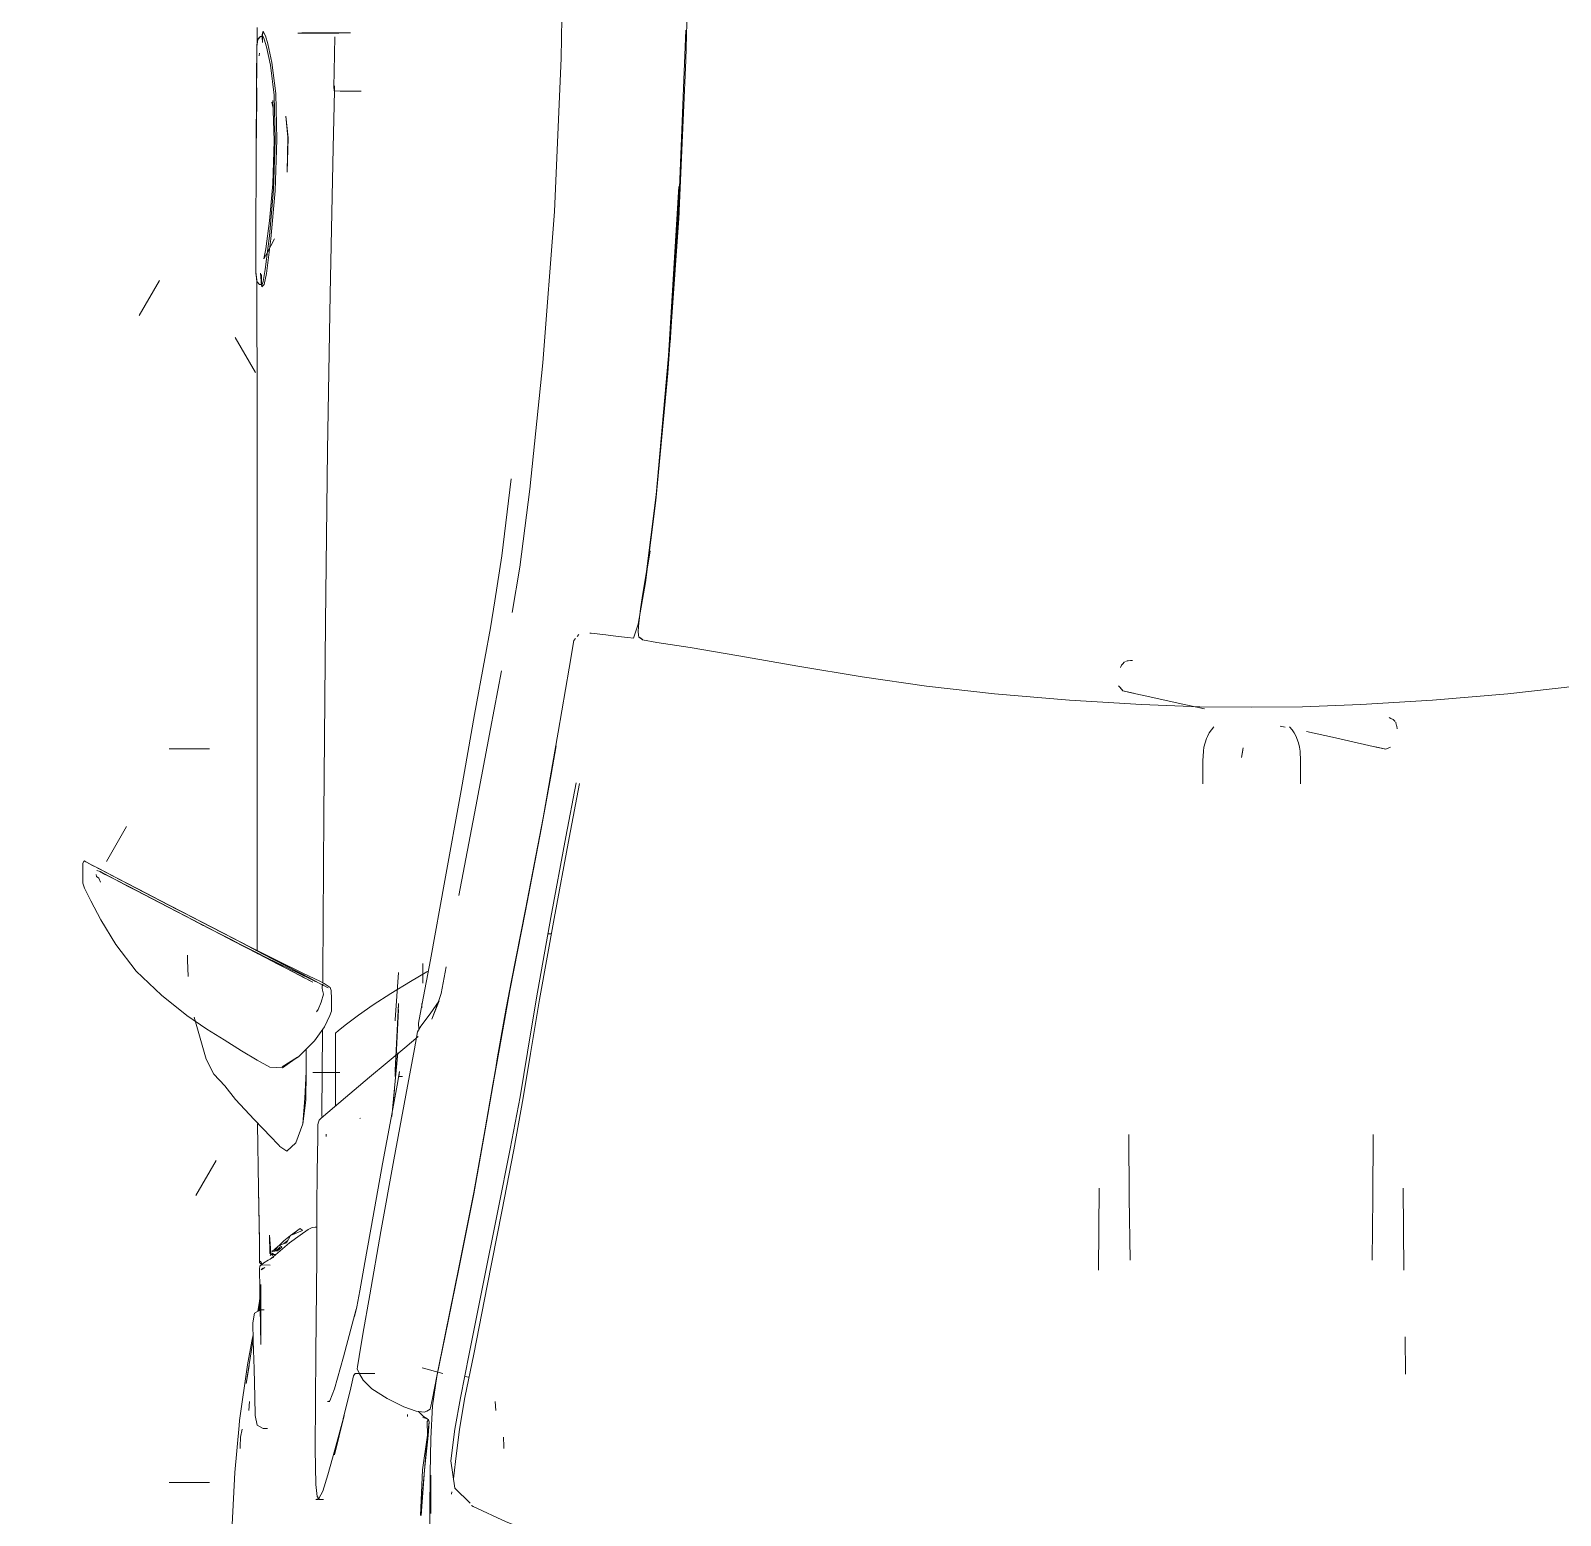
# Model space of a CAD drawing. Header units: millimetres. Extents: x -11245 to 24889, y -43080 to -3800.
# Drawn here: x 16050 to 17321, y -40870 to -39636 of the extents above; entities that cross this region are included whole.
import ezdxf

# ---------------------------------------------------------------- set-up
doc = ezdxf.new("R2010")
doc.units = ezdxf.units.MM
doc.layers.add('A-FLOR-PATT', color=8, linetype='Continuous', lineweight=18)
doc.layers.add('G-IMPT', color=8, linetype='Continuous', lineweight=9)

# ---------------------------------------------------------------- blocks, each defined once
blk = doc.blocks.new('CRT_Fiat Punto - Punto_dwg-985961-PONTOS HIDRÁULICOS GARAGEM')
at = {"layer": 'G-IMPT'}
for p, q in [((821.58, 18.53), (821.88, 31.67)), ((811.51, 31.35), (811.26, 18.71)), ((786.12, 19.66), (786.2, 20.28)), ((786.2, 20.24), (786.12, 19.82)), ((786.2, 20.24), (786.12, 19.66)), ((786.15, 21.25), (786.15, 19.96)), ((786.2, 20.24), (786.42, 20.49)), ((786.2, 20.28), (786.42, 20.49)), ((786.2, 20.24), (786.34, 20.45)), ((786.42, 20.49), (786.34, 20.45)), ((786.64, 20.49), (786.42, 20.49)), ((786.53, 20.59), (786.64, 20.94)), ((786.55, 20.45), (786.64, 20.94)), ((786.55, 20.45), (786.59, 19.99)), ((786.6, 20.64), (786.59, 19.99)), ((786.64, 20.94), (786.6, 20.64)), ((786.72, 20.74), (786.64, 20.94)), ((786.73, 20.28), (786.64, 20.49)), ((786.72, 20.74), (786.83, 20.54)), ((786.91, 19.63), (786.73, 20.28)), ((787.02, 19.9), (786.83, 20.54)), ((789.51, 20.78), (789.85, 20.79)), ((790.06, 20.78), (789.51, 20.78)), ((789.85, 20.79), (790.05, 20.81)), ((790.05, 20.81), (790.46, 20.81)), ((790.06, 20.78), (791.31, 20.78)), ((790.06, 20.78), (791.31, 20.78)), ((790.46, 20.81), (791.01, 20.81)), ((791.01, 20.81), (792.26, 20.81)), ((792.91, 20.78), (791.31, 20.78)), ((792.26, 20.81), (793.86, 20.81)), ((792.51, 17.6), (792.56, 20.48)), ((792.91, 20.78), (793.25, 20.79)), ((793.25, 20.79), (793.45, 20.81)), ((821.05, 7.98), (821.58, 21.02)), ((786.12, 19.66), (786.1, 16.94)), ((786.12, 19.82), (786.11, 17.05)), ((786.12, 19.66), (786.11, 17.05)), ((786.33, 19.13), (786.3, 18.89)), ((786.91, 19.63), (787.25, 18.14)), ((787.37, 18.36), (787.02, 19.9)), ((787.25, 18.14), (787.55, 15.64)), ((787.69, 15.78), (787.37, 18.36)), ((811.26, 18.71), (810.73, 6.03)), ((821, 5.47), (821.58, 18.53)), ((786.1, 16.94), (786.07, 10.43)), ((792.48, 16.34), (792.51, 17.6)), ((786.08, 12.3), (786.12, 16.26)), ((787.45, 15.2), (787.55, 11.87)), ((787.45, 15.2), (787.48, 14.57)), ((787.55, 15.64), (787.63, 11.97)), ((787.69, 15.78), (787.77, 11.98)), ((792.48, 16.34), (792.5, 16)), ((792.5, 16), (793.01, 15.98)), ((792.54, 16.42), (792.53, 16.03)), ((793.01, 15.98), (793.95, 15.98)), ((794.73, 15.98), (793.95, 15.98)), ((787.48, 14.57), (787.35, 15.06)), ((788.53, 13.9), (788.7, 12.13)), ((788.53, 13.9), (788.69, 12.18)), ((786.08, 12.3), (786.08, 12.18)), ((786.08, 12.1), (786.08, 12.3)), ((787.55, 11.87), (787.44, 8.33)), ((787.63, 11.97), (787.5, 7.85)), ((787.63, 7.73), (787.77, 11.98)), ((788.63, 9.29), (788.69, 12.18)), ((788.7, 12.13), (788.63, 9.29)), ((786.05, 3.88), (786.07, 10.43)), ((787.44, 8.33), (787.17, 5.25)), ((787.5, 7.85), (787.17, 4.03)), ((787.29, 3.78), (787.63, 7.73)), ((820.13, -5.9), (821, 8.1)), ((821.04, 7.62), (820.17, -6.01)), ((820.27, -4.81), (821.05, 7.98)), ((820.27, -4.81), (821.04, 7.62)), ((787.17, 5.25), (786.87, 2.94)), ((810.73, 6.03), (809.76, -6.47)), ((820.08, -7.33), (821, 5.47)), ((821.01, 5.91), (820.1, -6.88)), ((821.01, 5.91), (820.17, -6.01)), ((786.05, 3.88), (786.04, 1.02)), ((787.17, 4.03), (786.82, 1.25)), ((786.87, 2.94), (786.71, 2.12)), ((786.95, 2.57), (786.71, 2.12)), ((787.29, 3.78), (786.93, 0.91)), ((787.58, 3.78), (786.95, 2.57)), ((786.04, 1.02), (786.05, 0.95)), ((786.04, 1.02), (786.12, 0.4)), ((786.04, 1.02), (786.12, 0.25)), ((786.05, 0.95), (786.12, 0.4)), ((786.11, 0.35), (786.14, -10.73)), ((786.12, 0.25), (786.33, 0)), ((786.44, 0.59), (786.41, 0.94)), ((786.41, 0.94), (786.54, -0.2)), ((786.44, 0.67), (786.51, 0.06)), ((786.44, 0.59), (786.54, -0.2)), ((786.48, 0.18), (786.5, 0.84)), ((786.48, 0.18), (786.54, -0.2)), ((786.5, 0.84), (786.51, 0.06)), ((786.64, 0.25), (786.55, 0)), ((786.62, -0.1), (786.73, 0)), ((786.82, 1.25), (786.64, 0.25)), ((786.93, 0.91), (786.73, 0)), ((786.55, 0), (786.33, 0)), ((786.62, -0.1), (786.54, -0.2)), ((819.12, -17.39), (820.13, -5.9)), ((819.12, -17.39), (820.17, -6.01)), ((820.1, -6.88), (820.17, -6.01)), ((809.76, -6.47), (808.67, -16.92)), ((820.08, -7.33), (819.09, -17.85)), ((786.14, -10.73), (786.15, -27.11)), ((806.36, -22.41), (807.13, -16.05)), ((808.67, -16.92), (807.85, -23.37)), ((819.12, -17.39), (818.28, -24.15)), ((819.12, -17.39), (818.35, -23.6)), ((819.09, -17.85), (818.23, -24.62)), ((805.8, -26.15), (806.36, -22.41)), ((817.97, -25.9), (818.48, -22.72)), ((818.35, -23.6), (818.48, -22.72)), ((818.43, -23.2), (818.63, -22)), ((807.85, -23.37), (807.21, -27.11)), ((818.28, -24.15), (818.43, -23.2)), ((817.63, -28.08), (818.23, -24.62)), ((817.84, -26.79), (817.97, -25.9)), ((786.15, -27.11), (786.16, -43.77)), ((817.84, -26.79), (817.65, -28.24)), ((812.59, -29.09), (812.72, -28.92)), ((813.63, -28.81), (813.75, -28.8)), ((813.75, -28.8), (814.96, -28.95)), ((814.96, -28.95), (815.99, -29.08)), ((816.78, -29.17), (815.99, -29.08)), ((817.63, -28.08), (817.24, -29.22)), ((817.63, -28.72), (817.65, -28.24)), ((817.69, -29.13), (817.63, -28.72)), ((811.93, -31.71), (812.32, -29.43)), ((812.32, -29.43), (812.45, -29.26)), ((816.78, -29.17), (817.24, -29.22)), ((817.98, -29.33), (817.69, -29.13)), ((817.98, -29.33), (817.78, -29.18)), ((817.99, -29.36), (817.78, -29.18)), ((819.18, -29.57), (817.99, -29.36)), ((819.18, -29.57), (821.94, -30.01)), ((825.94, -30.68), (821.94, -30.01)), ((830.82, -31.54), (825.94, -30.68)), ((836.14, -32.43), (830.82, -31.54)), ((857.49, -31.64), (857.59, -31.46)), ((857.64, -31.4), (857.59, -31.46)), ((857.71, -31.32), (857.64, -31.4)), ((857.78, -31.24), (857.71, -31.32)), ((857.78, -31.24), (857.82, -31.19)), ((857.9, -31.16), (858.05, -31.11)), ((858.12, -31.09), (858.05, -31.11)), ((858.33, -31.08), (858.12, -31.09)), ((858.49, -31.08), (858.33, -31.08)), ((806.33, -31.92), (805.42, -36.73)), ((811.02, -37), (811.93, -31.71)), ((836.14, -32.43), (841.46, -33.18)), ((847.08, -33.82), (841.46, -33.18)), ((853.29, -34.34), (847.08, -33.82)), ((857.34, -33.17), (857.67, -33.51)), ((857.41, -33.24), (857.7, -33.58)), ((857.41, -33.24), (857.67, -33.51)), ((858.57, -33.77), (857.7, -33.58)), ((857.7, -33.58), (858.52, -33.76)), ((858.52, -33.76), (860.16, -34.13)), ((860.16, -34.13), (862.26, -34.59)), ((883.29, -34.34), (889.49, -33.82)), ((889.49, -33.82), (895.11, -33.18)), ((859.22, -34.71), (853.29, -34.34)), ((859.22, -34.71), (864.04, -34.89)), ((862.26, -34.59), (864.43, -35.07)), ((868.29, -34.94), (864.04, -34.89)), ((868.29, -34.94), (872.54, -34.89)), ((877.35, -34.71), (872.54, -34.89)), ((877.35, -34.71), (883.29, -34.34)), ((865.21, -36.55), (865.01, -36.79)), ((870.68, -36.49), (871.11, -36.57)), ((871.67, -36.79), (871.47, -36.55)), ((879.84, -35.86), (879.7, -35.79)), ((879.84, -35.86), (880.02, -35.95)), ((880.02, -35.95), (880.07, -36)), ((880.19, -36.11), (880.07, -36)), ((880.26, -36.23), (880.24, -36.16)), ((880.26, -36.23), (880.28, -36.33)), ((880.31, -36.44), (880.28, -36.33)), ((880.31, -36.44), (880.32, -36.51)), ((880.32, -36.51), (880.35, -36.71)), ((805.42, -36.73), (804.22, -43.13)), ((809.77, -44.06), (811.02, -37)), ((864.48, -37.87), (864.39, -38.22)), ((864.61, -37.53), (864.48, -37.87)), ((864.61, -37.53), (864.68, -37.36)), ((864.83, -37.06), (864.68, -37.36)), ((865.01, -36.79), (864.83, -37.06)), ((871.67, -36.79), (871.85, -37.06)), ((872, -37.36), (871.85, -37.06)), ((872, -37.36), (872.07, -37.53)), ((872.07, -37.53), (872.2, -37.87)), ((872.29, -38.22), (872.2, -37.87)), ((875.02, -37.41), (872.87, -36.94)), ((875.02, -37.41), (877.05, -37.87)), ((878.62, -38.23), (877.05, -37.87)), ((864.34, -38.57), (864.31, -39.35)), ((864.39, -38.22), (864.34, -38.57)), ((867.5, -39.09), (867.63, -38.29)), ((867.5, -39.09), (867.6, -38.48)), ((872.29, -38.22), (872.34, -38.57)), ((872.37, -39.35), (872.34, -38.57)), ((878.58, -38.21), (879.42, -38.4)), ((879.42, -38.4), (878.62, -38.23)), ((879.81, -38.22), (879.42, -38.4)), ((864.31, -39.35), (864.31, -41)), ((872.37, -39.35), (872.37, -41)), ((864.31, -41.27), (864.31, -41)), ((872.37, -41), (872.37, -41.27)), ((786.16, -55.05), (786.16, -43.77)), ((791.57, -56.92), (791.65, -43.85)), ((804.22, -43.13), (802.82, -50.49)), ((808.32, -51.66), (809.77, -44.06)), ((771.73, -48.48), (771.75, -47.82)), ((771.75, -47.82), (771.84, -47.64)), ((771.93, -47.68), (771.84, -47.64)), ((772.09, -47.77), (771.84, -47.64)), ((772.25, -47.85), (771.84, -47.64)), ((772.4, -47.93), (771.84, -47.64)), ((771.84, -47.64), (772, -47.72)), ((772.68, -48.07), (771.93, -47.68)), ((771.93, -47.68), (772.09, -47.77)), ((772.4, -47.93), (772, -47.72)), ((772.25, -47.85), (772.4, -47.93)), ((772.36, -47.91), (772.28, -47.87)), ((772.66, -48.06), (772.28, -47.87)), ((772.28, -47.87), (772.53, -48.02)), ((773.05, -48.26), (772.36, -47.91)), ((772.4, -47.93), (772.66, -48.06)), ((772.4, -47.93), (773.36, -48.43)), ((771.73, -49.18), (771.73, -48.48)), ((771.73, -49.48), (771.73, -49.18)), ((772.68, -48.07), (774.25, -48.89)), ((772.88, -48.93), (772.83, -48.75)), ((773.05, -49.07), (772.88, -48.93)), ((772.91, -48.42), (773.16, -48.52)), ((773.01, -48.25), (773.14, -48.31)), ((773.05, -48.26), (774.53, -49.04)), ((773.21, -49.38), (773.05, -49.07)), ((774.58, -49.06), (773.14, -48.31)), ((773.23, -48.56), (773.16, -48.52)), ((773.66, -48.78), (773.16, -48.52)), ((773.47, -48.69), (773.16, -48.52)), ((773.88, -48.9), (773.16, -48.52)), ((773.16, -48.52), (773.6, -48.75)), ((773.78, -48.85), (773.23, -48.56)), ((774.58, -49.06), (773.36, -48.43)), ((773.47, -48.69), (774.06, -48.99)), ((773.88, -48.9), (773.6, -48.75)), ((773.6, -48.75), (774.26, -49.1)), ((773.66, -48.78), (774.31, -49.12)), ((773.66, -48.78), (774.26, -49.1)), ((773.78, -48.85), (775.09, -49.53)), ((773.78, -48.85), (775.37, -49.67)), ((773.78, -48.85), (774.15, -49.04)), ((775.37, -49.67), (774.15, -49.04)), ((774.25, -48.89), (776.83, -50.23)), ((774.94, -49.45), (774.26, -49.1)), ((774.31, -49.12), (774.83, -49.39)), ((774.53, -49.04), (777.02, -50.33)), ((777.02, -50.33), (774.58, -49.06)), ((774.58, -49.06), (777.18, -50.41)), ((771.89, -49.89), (771.73, -49.48)), ((772.39, -50.92), (771.89, -49.89)), ((775.37, -49.67), (774.71, -49.33)), ((774.71, -49.33), (775.78, -49.89)), ((774.71, -49.33), (776.16, -50.08)), ((774.71, -49.33), (775.21, -49.59)), ((775.21, -49.59), (774.83, -49.39)), ((774.83, -49.39), (775.44, -49.71)), ((775.93, -49.96), (774.93, -49.44)), ((776.26, -50.13), (774.93, -49.44)), ((774.94, -49.45), (775.44, -49.71)), ((774.95, -49.45), (775.44, -49.71)), ((774.95, -49.45), (775.36, -49.67)), ((775.09, -49.53), (775.37, -49.67)), ((776.16, -50.08), (775.21, -49.59)), ((776.26, -50.13), (775.36, -49.67)), ((775.37, -49.67), (777.58, -50.82)), ((775.37, -49.67), (775.78, -49.89)), ((775.37, -49.67), (777.86, -50.97)), ((776.26, -50.13), (775.44, -49.71)), ((776.16, -50.08), (775.44, -49.71)), ((777.49, -50.77), (775.53, -49.76)), ((775.53, -49.76), (777.64, -50.85)), ((775.93, -49.96), (776.26, -50.13)), ((776.16, -50.08), (777.86, -50.97)), ((776.16, -50.08), (778.1, -51.09)), ((776.83, -50.23), (779.54, -51.64)), ((777.02, -50.33), (779.65, -51.69)), ((779.89, -51.82), (777.18, -50.41)), ((773.24, -52.5), (772.39, -50.92)), ((777.39, -50.72), (779.86, -52)), ((777.39, -50.72), (779.97, -52.06)), ((777.49, -50.77), (780.08, -52.11)), ((777.49, -50.77), (780.03, -52.09)), ((779.97, -52.06), (777.58, -50.82)), ((777.64, -50.85), (780.08, -52.11)), ((779.97, -52.06), (777.86, -50.97)), ((777.86, -50.97), (780.29, -52.23)), ((780.29, -52.23), (778.1, -51.09)), ((779.54, -51.64), (781.5, -52.65)), ((779.65, -51.69), (781.55, -52.68)), ((779.89, -51.82), (782.28, -53.06)), ((779.89, -51.82), (782.26, -53.05)), ((807.15, -57.64), (808.32, -51.66)), ((774.48, -54.55), (773.24, -52.5)), ((779.86, -52), (781.65, -52.93)), ((779.97, -52.06), (781.69, -52.96)), ((779.97, -52.06), (781.77, -52.99)), ((780.03, -52.09), (782.21, -53.22)), ((780.08, -52.11), (782.21, -53.22)), ((783.31, -53.59), (781.5, -52.65)), ((781.5, -52.65), (781.55, -52.68)), ((783.31, -53.59), (781.55, -52.68)), ((783.31, -53.59), (781.55, -52.68)), ((783.31, -53.79), (781.65, -52.93)), ((781.65, -52.93), (781.69, -52.96)), ((781.97, -53.1), (781.77, -52.99)), ((784.47, -54.19), (782.26, -53.05)), ((784.47, -54.19), (782.28, -53.06)), ((781.97, -53.1), (782.41, -53.33)), ((784.14, -54.23), (782.21, -53.22)), ((785.5, -54.93), (782.41, -53.33)), ((782.41, -53.33), (783.07, -53.67)), ((782.41, -53.33), (783.99, -54.14)), ((782.41, -53.33), (783.16, -53.72)), ((783.07, -53.67), (783.99, -54.14)), ((783.16, -53.72), (784.31, -54.31)), ((783.31, -53.59), (783.31, -53.59)), ((783.31, -53.59), (785.53, -54.73)), ((783.31, -53.59), (785.53, -54.73)), ((783.31, -53.79), (785.43, -54.88)), ((785.5, -54.93), (783.99, -54.14)), ((786.24, -55.31), (784.14, -54.23)), ((786.16, -55.27), (784.31, -54.31)), ((784.47, -54.19), (786.65, -55.33)), ((784.47, -54.19), (786.51, -55.26)), ((810.18, -53.66), (810.46, -53.66)), ((776.14, -56.74), (774.48, -54.55)), ((780.39, -55.84), (780.38, -55.43)), ((787.32, -55.83), (784.87, -54.59)), ((785.28, -54.8), (784.87, -54.59)), ((787.32, -55.83), (785.28, -54.8)), ((785.43, -54.88), (785.28, -54.8)), ((787.32, -55.83), (785.43, -54.88)), ((787.62, -55.98), (785.43, -54.88)), ((785.5, -54.93), (786.57, -55.46)), ((785.5, -54.93), (788.13, -56.23)), ((787.85, -55.89), (785.53, -54.73)), ((787.71, -56.08), (785.89, -55.13)), ((787.41, -55.92), (785.89, -55.13)), ((787.71, -56.08), (786.1, -55.24)), ((786.24, -55.31), (786.1, -55.24)), ((786.16, -55.27), (787.34, -55.89)), ((787.91, -56.18), (786.24, -55.31)), ((788.44, -56.26), (786.51, -55.26)), ((786.57, -55.46), (788.13, -56.23)), ((788.51, -56.29), (786.65, -55.33)), ((778.24, -58.74), (776.14, -56.74)), ((780.45, -57.19), (780.39, -55.84)), ((787.32, -55.83), (787.62, -55.98)), ((787.32, -55.83), (789.5, -56.88)), ((787.34, -55.89), (788.07, -56.27)), ((788.24, -56.35), (787.41, -55.92)), ((787.71, -56.08), (788.64, -56.56)), ((787.71, -56.08), (788.91, -56.7)), ((787.85, -55.89), (789.92, -56.9)), ((788.91, -56.7), (787.91, -56.18)), ((788.07, -56.27), (788.57, -56.53)), ((788.64, -56.56), (788.24, -56.35)), ((788.44, -56.26), (789.62, -56.87)), ((788.44, -56.26), (789.72, -56.92)), ((788.44, -56.26), (789.45, -56.78)), ((789.72, -56.92), (788.51, -56.29)), ((788.57, -56.53), (789.05, -56.77)), ((789.06, -56.78), (788.68, -56.58)), ((788.68, -56.58), (789.16, -56.83)), ((788.91, -56.7), (789.21, -56.86)), ((788.91, -56.7), (789.54, -57.03)), ((789.05, -56.77), (789.7, -57.11)), ((789.06, -56.78), (789.51, -57.01)), ((789.06, -56.78), (789.7, -57.11)), ((790.12, -57.33), (789.16, -56.83)), ((789.72, -57.12), (789.16, -56.83)), ((789.21, -56.86), (790.1, -57.32)), ((790.76, -57.48), (789.5, -56.88)), ((789.62, -56.87), (790.41, -57.28)), ((797.84, -56.85), (797.56, -60.77)), ((800.17, -56.81), (798.83, -57.6)), ((799.84, -56.1), (799.84, -56.64)), ((799.84, -56.2), (799.84, -56.76)), ((799.84, -57.27), (799.84, -56.64)), ((799.84, -57.38), (799.84, -56.76)), ((800.17, -56.81), (800.29, -56.74)), ((801.36, -58.6), (801.77, -56.38)), ((790.12, -57.33), (789.51, -57.01)), ((789.54, -57.03), (790.1, -57.32)), ((790.12, -57.33), (789.7, -57.11)), ((790.33, -57.44), (789.7, -57.11)), ((789.72, -56.92), (790.41, -57.28)), ((789.72, -56.92), (790.54, -57.35)), ((790.12, -57.33), (789.72, -57.12)), ((791.37, -57.6), (789.92, -56.9)), ((790.12, -57.33), (790.52, -57.54)), ((790.12, -57.33), (790.75, -57.66)), ((790.41, -57.28), (790.21, -57.17)), ((790.75, -57.66), (790.33, -57.44)), ((790.41, -57.28), (791.23, -57.71)), ((790.54, -57.35), (791.23, -57.71)), ((790.93, -57.6), (790.76, -57.48)), ((791.59, -57.89), (791.23, -57.71)), ((791.59, -57.89), (791.34, -57.76)), ((791.6, -57.9), (791.36, -57.8)), ((791.57, -57.7), (791.37, -57.6)), ((791.49, -57.84), (791.6, -57.81)), ((791.6, -57.81), (791.53, -57.97)), ((791.53, -57.97), (791.53, -58.15)), ((791.53, -58.15), (791.55, -58.31)), ((791.57, -56.92), (791.57, -57.71)), ((791.57, -57.7), (791.68, -57.76)), ((791.59, -57.89), (792.02, -58.12)), ((791.59, -57.89), (791.86, -58.03)), ((791.86, -58.03), (791.6, -57.9)), ((792.19, -58.09), (791.68, -57.76)), ((792.02, -58.12), (791.86, -58.03)), ((792.26, -58.35), (792.19, -58.09)), ((797.19, -58.6), (798.83, -57.6)), ((799.84, -57.73), (799.84, -57.1)), ((806.72, -59.81), (807.15, -57.64)), ((780.34, -60.4), (778.24, -58.74)), ((791.2, -59.92), (791.44, -59.3)), ((791.62, -58.65), (791.44, -59.3)), ((791.55, -58.31), (791.62, -58.65)), ((792.26, -58.35), (792.29, -59.04)), ((792.29, -59.74), (792.29, -59.04)), ((795.74, -59.54), (797.19, -58.6)), ((799.75, -59.41), (799.75, -59.78)), ((800.44, -60.26), (801.2, -59.19)), ((801.2, -59.19), (800.58, -60.7)), ((800.58, -60.7), (801.1, -59.34)), ((801.1, -59.34), (801.36, -58.6)), ((781.99, -61.54), (780.34, -60.4)), ((781.92, -64.01), (780.93, -60.54)), ((791.2, -59.92), (791.06, -60.1)), ((791.72, -61.34), (792.14, -60.42)), ((792.14, -60.42), (792.29, -60.04)), ((792.29, -59.74), (792.29, -60.04)), ((794.51, -60.38), (793.53, -61.13)), ((795.74, -59.54), (794.51, -60.38)), ((797.84, -59.43), (797.56, -64.94)), ((797.84, -59.51), (797.56, -64.92)), ((797.84, -59.51), (797.56, -64.94)), ((797.84, -59.9), (797.56, -65.45)), ((799.77, -59.42), (799.47, -61.03)), ((800.44, -60.26), (799.68, -61.28)), ((806.29, -62.28), (806.59, -60.56)), ((806.59, -60.56), (806.72, -59.81)), ((781.99, -61.54), (783.42, -62.43)), ((791.72, -61.34), (790.89, -62.5)), ((791.55, -61.58), (791.55, -62.5)), ((792.88, -61.66), (792.63, -61.86)), ((792.63, -62.78), (792.63, -61.86)), ((792.88, -61.66), (793.53, -61.13)), ((797.56, -60.86), (797.56, -60.77)), ((799.14, -63.17), (799.4, -61.76)), ((799.68, -61.28), (799.4, -61.76)), ((799.47, -61.03), (799.5, -61.57)), ((783.42, -62.43), (784.84, -63.32)), ((790.79, -62.58), (789.55, -63.83)), ((790.19, -65.07), (790.19, -63.18)), ((790.89, -62.5), (790.79, -62.58)), ((791.52, -64.36), (791.55, -62.5)), ((792.63, -65.19), (792.63, -62.78)), ((798.35, -63.07), (795.44, -65.51)), ((798.35, -63.07), (799.46, -62.13)), ((799.14, -63.17), (798.42, -67)), ((805.99, -63.99), (806.29, -62.28)), ((781.92, -64.01), (782.58, -65.25)), ((784.84, -63.32), (786.14, -64.11)), ((786.14, -64.11), (787.19, -64.69)), ((788.21, -64.65), (789.55, -63.83)), ((788.21, -64.65), (789.49, -63.84)), ((788.23, -64.72), (789.49, -63.84)), ((791.52, -64.36), (791.52, -66.09)), ((797.78, -63.5), (797.29, -68.76)), ((805.87, -64.73), (805.99, -63.99)), ((783.47, -66.23), (782.58, -65.25)), ((787.19, -64.69), (788.23, -64.72)), ((790.74, -65.12), (791.43, -65.12)), ((790.74, -65.12), (791.48, -65.12)), ((791.43, -65.12), (792.99, -65.12)), ((791.48, -65.12), (792.99, -65.12)), ((792.53, -67.96), (795.44, -65.51)), ((792.63, -65.19), (792.63, -67.59)), ((797.56, -64.92), (797.56, -64.94)), ((797.56, -64.94), (797.56, -65.13)), ((797.56, -65.43), (797.56, -65.45)), ((797.72, -66.17), (797.9, -65.04)), ((797.9, -65.04), (797.86, -65.46)), ((797.86, -65.46), (798.15, -65.46)), ((805.63, -66.11), (805.87, -64.73)), ((784.37, -67.35), (783.47, -66.23)), ((791.5, -67.53), (791.52, -66.09)), ((797.72, -66.17), (797.21, -68.87)), ((797.5, -66.53), (797.29, -68.76)), ((805, -69.77), (805.63, -66.11)), ((784.37, -67.35), (785.9, -69)), ((792.53, -67.96), (791.43, -68.89)), ((791.5, -68.3), (791.5, -67.53)), ((792.63, -67.59), (792.63, -67.87)), ((798.42, -67), (797.43, -72.34)), ((787.31, -70.46), (785.9, -69)), ((786.18, -69.36), (786.27, -74.71)), ((789.92, -69.35), (789.34, -70.94)), ((791.15, -70.5), (791.16, -69.42)), ((791.21, -69.23), (791.16, -69.42)), ((791.21, -69.23), (791.27, -69.07)), ((791.27, -69.07), (791.43, -68.89)), ((791.5, -68.68), (791.5, -68.3)), ((791.5, -68.68), (791.51, -68.83)), ((794.63, -68.91), (794.68, -68.9)), ((796.5, -72.66), (797.21, -68.87)), ((787.31, -70.46), (787.84, -71.02)), ((791.15, -70.5), (791.12, -73.34)), ((791.84, -70.21), (791.84, -70.42)), ((804.04, -75.04), (805, -69.77)), ((858.19, -70.23), (858.22, -75.44)), ((878.35, -75.44), (878.38, -70.23)), ((787.94, -71.13), (787.84, -71.02)), ((787.94, -71.13), (788.03, -71.24)), ((788.03, -71.24), (788.6, -71.61)), ((788.6, -71.61), (789.34, -70.94)), ((796.5, -72.66), (795.73, -76.98)), ((797.43, -72.34), (796.37, -78.25)), ((791.09, -76.24), (791.12, -73.34)), ((786.27, -74.71), (786.35, -79.05)), ((786.27, -74.79), (786.33, -79.23)), ((786.27, -74.79), (786.35, -79.05)), ((802.82, -81.23), (804.04, -75.04)), ((855.73, -74.67), (855.67, -81.46)), ((858.22, -75.44), (858.28, -80.64)), ((878.35, -75.44), (878.29, -80.64)), ((880.84, -74.67), (880.9, -81.46)), ((791.09, -77.48), (791.09, -76.24)), ((795.05, -80.81), (795.73, -76.98)), ((789.31, -78.3), (789.18, -78.48)), ((789.7, -78.55), (790.35, -78.09)), ((790.35, -78.09), (790.7, -77.92)), ((790.93, -77.89), (790.7, -77.92)), ((790.93, -77.89), (791.08, -77.89)), ((791.07, -80.4), (791.09, -77.48)), ((796.37, -78.25), (795.45, -83.48)), ((786.33, -79.23), (786.35, -80.81)), ((787.57, -79.89), (787.86, -79.51)), ((787.73, -79.86), (788.01, -79.54)), ((788.82, -79.2), (788.04, -79.86)), ((788.35, -79.26), (788.67, -79)), ((788.82, -79.2), (789.7, -78.55)), ((786.38, -81.12), (786.7, -80.86)), ((787.06, -80.64), (786.7, -80.86)), ((787.06, -80.64), (787.36, -80.47)), ((787.2, -80.04), (787.4, -80.19)), ((787.23, -80.24), (787.44, -80.05)), ((787.47, -80.36), (787.23, -80.55)), ((787.23, -80.55), (787.53, -80.37)), ((787.28, -80.13), (787.53, -80.15)), ((787.28, -80.13), (787.4, -80.19)), ((787.53, -80.37), (787.36, -80.47)), ((787.39, -80.25), (787.52, -80.11)), ((787.47, -80.36), (788.04, -79.86)), ((790.99, -88.32), (791.07, -80.4)), ((795.05, -80.81), (794.64, -83.15)), ((786.38, -81.12), (786.35, -81.33)), ((786.38, -82.99), (786.35, -81.33)), ((786.48, -81.42), (786.78, -81.24)), ((786.48, -81.42), (786.61, -81.3)), ((786.53, -81), (787.23, -81.04)), ((801.69, -86.79), (802.82, -81.23)), ((855.67, -81.05), (855.67, -81.46)), ((880.9, -81.46), (880.9, -81.05)), ((786.45, -87.61), (786.38, -82.99)), ((786.45, -87.61), (786.46, -82.64)), ((794.38, -84.49), (794.64, -83.15)), ((786.2, -84.87), (786.34, -84.02)), ((786.39, -83.5), (786.26, -84.83)), ((786.39, -84.11), (786.3, -84.81)), ((794, -85.91), (794.34, -84.68)), ((794.38, -84.49), (794.19, -85.28)), ((794.19, -85.28), (794.34, -84.68)), ((795.45, -83.48), (794.88, -86.75)), ((785.94, -85.01), (785.79, -85.8)), ((785.83, -87.28), (785.79, -85.8)), ((786.43, -84.74), (785.94, -85.01)), ((786.72, -84.74), (786.43, -84.74)), ((794, -85.91), (793.27, -88.62)), ((785.24, -90.82), (785.82, -87.16)), ((785.7, -87.31), (785.82, -86.81)), ((794.88, -86.75), (794.58, -88.58)), ((801, -90.2), (801.69, -86.79)), ((881.04, -90.06), (881.02, -86.95)), ((785.7, -87.31), (785.34, -89.29)), ((785.89, -89.6), (785.83, -87.28)), ((790.94, -96.25), (790.99, -88.32)), ((784.69, -93.87), (785.34, -89.29)), ((785.5, -89.35), (785.24, -90.82)), ((785.95, -91.94), (785.89, -89.6)), ((792.53, -91.25), (793.27, -88.62)), ((794.41, -89.62), (794.43, -89.43)), ((794.41, -89.62), (794.6, -90.01)), ((794.58, -88.58), (794.43, -89.43)), ((799.77, -89.53), (801.5, -90)), ((794.12, -90.19), (793.88, -91.19)), ((794.12, -90.19), (794.24, -90)), ((794.64, -90), (794.24, -90)), ((794.9, -90.53), (794.6, -90.01)), ((795.21, -90), (794.64, -90)), ((795.63, -91.26), (794.9, -90.53)), ((795.86, -90), (795.21, -90)), ((800.64, -92.05), (801, -90.2)), ((800.91, -90.65), (800.91, -90.86)), ((803.29, -90.24), (803.66, -90.29)), ((785.95, -91.94), (785.98, -93.45)), ((791.97, -92.31), (792.15, -92.24)), ((792.53, -91.25), (792.15, -92.24)), ((793.88, -91.19), (793.26, -93.73)), ((795.63, -91.26), (796.9, -92.07)), ((796.9, -92.07), (798.27, -92.75)), ((800.45, -92.95), (800.64, -92.05)), ((785.46, -93.04), (785.52, -92.32)), ((786.16, -94.27), (785.98, -93.45)), ((791.97, -92.31), (792.14, -92.31)), ((792.55, -96.71), (793.33, -93.46)), ((792.56, -96.31), (793.33, -93.46)), ((798.27, -92.75), (799.3, -93.11)), ((798.56, -93.37), (798.57, -93.55)), ((799.3, -93.11), (799.95, -93.2)), ((800.17, -93.72), (799.9, -93.55)), ((799.95, -93.2), (800.17, -93.11)), ((800.17, -93.11), (800.45, -92.95)), ((805.82, -92.32), (805.87, -93.04)), ((784.65, -94.28), (784.3, -98.18)), ((784.65, -94.28), (784.69, -93.87)), ((784.78, -95.26), (784.91, -94.59)), ((786.65, -94.54), (786.16, -94.27)), ((786.65, -94.54), (786.99, -94.53)), ((792.55, -96.71), (793.26, -93.73)), ((800.17, -93.72), (799.85, -93.62)), ((799.85, -93.62), (800.19, -93.73)), ((800.32, -93.82), (800.17, -93.72)), ((800.32, -93.82), (800.19, -93.73)), ((800.37, -94), (800.27, -95.11)), ((800.37, -94), (800.32, -93.82)), ((800.32, -93.82), (800.37, -94)), ((800.37, -94), (800.32, -93.82)), ((784.78, -95.26), (784.73, -96.03)), ((784.73, -96.03), (784.73, -96.19)), ((800.27, -95.11), (799.97, -97.98)), ((806.5, -95.26), (806.54, -96.03)), ((806.54, -96.03), (806.54, -96.19)), ((791, -99.16), (790.94, -96.25)), ((792, -98.38), (792.56, -96.31)), ((784.3, -98.18), (784.08, -102.48)), ((791.58, -99.71), (792, -98.38)), ((799.97, -97.98), (799.7, -101.73)), ((800.45, -98.27), (800.41, -101.29)), ((791.12, -100.16), (791, -99.16)), ((791.58, -99.71), (791.24, -100.32)), ((802.24, -99.77), (802.22, -99.97)), ((791.24, -100.32), (790.99, -100.41)), ((791.22, -100.41), (790.99, -100.41)), ((791.29, -100.41), (791.12, -100.16)), ((791.62, -100.41), (791.29, -100.41)), ((800.41, -101.29), (800.38, -104.39)), ((800.5, -101.56), (800.5, -101.36))]:
    blk.add_line(p, q, dxfattribs=at)
at = {"layer": 'G-IMPT', "flags": 128}
for points in [[(792.53, 16.01), (792.43, 11.29), (792.19, -0.8), (791.97, -13.71), (791.79, -27.9), (791.65, -43.85), (791.65, -43.79)], [(799.77, -59.42), (800.48, -55.8), (801.66, -49.25), (803, -41.82), (804.12, -35.54), (804.96, -30.91), (805.43, -28.38), (805.8, -26.15)], [(810.85, -38.13), (810.45, -40.49), (809.63, -45), (808.32, -51.76), (807.04, -58.35), (806.3, -62.36), (805.74, -65.59), (805, -69.87), (804.04, -75.14), (802.82, -81.33), (801.69, -86.88), (801, -90.25), (800.65, -92.67), (800.5, -95.37), (800.45, -98.27)], [(803.76, -100.72), (802.47, -99.46), (802.15, -97.2), (802.49, -94.58), (802.94, -91.99), (803.66, -88.38), (804.79, -82.73), (806.03, -76.56), (807.06, -71.44), (807.89, -67.14), (808.5, -63.44), (809.23, -58.96), (810.43, -52.3), (811.66, -45.64), (812.52, -41.17)], [(812.78, -41.23), (812.78, -41.23), (811.94, -45.72), (810.69, -52.4), (809.47, -59.08), (808.73, -63.55), (808.13, -67.22), (807.35, -71.5), (806.37, -76.6), (805.16, -82.75), (804.04, -88.39), (803.32, -91.98), (802.87, -94.59), (802.54, -97.26), (802.37, -98.71)], [(786.53, -81), (786.35, -80.81), (786.43, -80.71), (786.55, -80.96)], [(787.69, -80.16), (787.47, -80.15), (787.28, -80.13)], [(800.27, -95.11), (800.37, -94), (800.32, -93.82), (800.17, -93.72), (799.9, -93.55), (799.49, -93.13)], [(800.5, -101.36), (800.49, -98.4), (800.41, -101.29)], [(803.86, -100.91), (803.99, -100.98), (806.73, -102.25), (810.56, -103.73), (815.4, -105.35), (821.19, -107.03), (827.63, -108.56), (834.41, -109.69), (841.65, -110.58), (849.5, -111.39), (856.93, -112), (862.96, -112.3), (868.29, -112.37), (873.61, -112.3), (879.64, -112), (887.07, -111.39), (894.92, -110.58)]]:
    blk.add_lwpolyline(points, dxfattribs=at)
for points in [[(789.92, -69.35), (790.18, -67.4), (790.19, -65.07), (790.1, -67.23)], [(789.7, -78.02), (788.9, -78.6), (789.9, -78.17)], [(787.18, -78.56), (787.2, -80.04), (787.28, -80.13), (787.27, -80)], [(788.9, -78.6), (788.36, -79.04), (787.98, -79.39), (787.63, -79.7), (787.38, -79.92), (787.83, -79.85), (788.18, -79.54), (787.98, -79.39), (788.56, -79.19)], [(800.37, -94), (800.23, -95.1), (799.97, -97.98), (799.65, -101.72), (799.81, -97.94), (800.23, -95.1), (800.21, -93.96), (800.32, -93.82)]]:
    blk.add_lwpolyline(points, close=True, dxfattribs=at)
blk = doc.blocks.new('CRT_Fiat Punto - Fiat punto 2-985965-PONTOS HIDRÁULICOS GARAGEM')
at = {"xscale": 10.05298727948713, "yscale": 10.05298727948713, "zscale": 10.05298727948713}
blk.add_blockref('CRT_Fiat Punto - Punto_dwg-985961-PONTOS HIDRÁULICOS GARAGEM', (-8728.9, 102.4), dxfattribs=at)

msp = doc.modelspace()

# ---------------------------------------------------------------- hatches: boundary and pattern name
at = {"layer": 'A-FLOR-PATT', "lineweight": 9}
h = msp.add_hatch(dxfattribs=at)
h.set_pattern_fill('FP_1', color=9, style=0, pattern_type=2)
h.set_pattern_definition([(0, (60868.92, 0), (812.8, 203.2), [33.528, -576.072, 33.528, -576.072, -3251.2]), (0, (60868.92, 0), (812.8, 203.2), [-1219.2, 33.528, -1185.672, 33.528, -576.072, -1422.4]), (0, (60868.92, 0), (812.8, 203.2), [-3048, 33.528, -372.872, 33.528, -982.472]), (120, (61173.72, 101.6), (-582.37636, 602.30545), [33.528, -576.072, 33.528, -576.072, -3251.2]), (120, (61173.72, 101.6), (-582.37636, 602.30545), [-1219.2, 33.528, -1185.672, 33.528, -576.072, -1422.4]), (120, (61173.72, 101.6), (-582.37636, 602.30545), [-3048, 33.528, -372.872, 33.528, -982.472]), (240, (61275.32, 508), (-230.42364, -805.50545), [33.528, -576.072, 33.528, -576.072, -3251.2]), (240, (61275.32, 508), (-230.42364, -805.50545), [-1219.2, 33.528, -1185.672, 33.528, -576.072, -1422.4]), (240, (61275.32, 508), (-230.42364, -805.50545), [-3048, 33.528, -372.872, 33.528, -982.472])])
h.paths.add_polyline_path([(15159.3, -39194.7), (15159.3, -38320.7), (15074.3, -38319.7), (15074.3, -38220.7), (15084.3, -38220.7), (15084.3, -37249.7), (14884.3, -37249.7), (14884.3, -37259.7), (12284.3, -37259.7), (12284.3, -37249.7), (12084.3, -37249.7), (12084.3, -42889.7), (15084.3, -42889.7), (15084.3, -41918.7), (15074.3, -41918.7), (15074.3, -41818.7), (15159.3, -41818.7), (15159.3, -40944.7), (15129.3, -40944.7), (15129.3, -39194.7)])
h.paths.add_polyline_path([(21264.3, -43069.7), (21264.3, -41379.7), (21254.3, -41379.7), (21254.3, -41324.7), (21255.8, -41321.1), (21259.3, -41319.7), (21414.3, -41319.7), (21414.3, -41329.7), (21449.3, -41329.7), (21452.8, -41331.1), (21454.3, -41334.7), (21454.3, -41379.7), (21444.3, -41379.7), (21444.3, -42879.7), (24444.3, -42879.7), (24444.3, -40429.7), (21444.3, -40429.7), (21444.3, -40479.7), (21454.3, -40479.7), (21454.3, -40524.7), (21452.8, -40528.2), (21449.3, -40529.7), (22244.3, -40529.7), (22244.3, -40559.7), (21444.3, -40559.7), (21444.3, -40529.7), (21414.3, -40529.7), (21414.3, -40539.7), (21259.3, -40539.7), (21255.8, -40538.2), (21254.3, -40534.7), (21254.3, -40479.7), (21264.3, -40479.7), (21264.3, -40048.7), (21254.3, -40048.7), (21254.3, -39948.7), (21264.3, -39948.7), (21264.3, -37550.7), (21254.3, -37549.7), (21254.3, -37469.7), (15264.3, -37469.7), (15264.3, -38220.7), (15274.3, -38220.7), (15274.3, -38320.7), (15189.3, -38320.7), (15189.3, -39194.7), (15159.3, -39194.7), (15159.3, -40944.7), (15189.3, -40944.7), (15189.3, -41818.7), (15274.3, -41819.7), (15274.3, -41918.7), (15264.3, -41918.7), (15264.3, -42421.3), (15266.8, -42419.6), (15269.3, -42421.3), (15269.3, -42424.4), (15270.7, -42424.4), (15271.8, -42425.2), (15274.8, -42432.8), (15306.9, -42432), (15310, -42426.9), (15312.1, -42422.7), (15314.1, -42421), (15317.8, -42424.1), (15321.2, -42420.7), (15325, -42426.9), (15329.5, -42433.3), (15331.5, -42433.7), (15360.6, -42437.8), (15360.9, -42438.9), (15361.9, -42439.2), (15360.9, -42444.6), (15362.9, -42445.3), (15362.9, -42447), (15360.9, -42449), (15361.9, -42450.1), (15359.3, -42451.9), (15350.5, -42453.7), (15328.1, -42457.3), (15324.4, -42464.4), (15322.7, -42468.3), (15315.4, -42468.8), (15311.4, -42468.1), (15309.4, -42461.2), (15306, -42456.4), (15274.6, -42457.6), (15270.7, -42464.1), (15269.3, -42464.9), (15269.3, -42468), (15266.8, -42469.7), (15264.3, -42468), (15264.3, -43069.7), (18204.7, -43069.7)])
h.paths.add_polyline_path([(15317.5, -42444.6), (15316.5, -42441.6), (15315.3, -42443.8), (15316, -42444)])
h.paths.add_polyline_path([(15317.5, -42448.7), (15316.8, -42445.2), (15314.3, -42445.8), (15316.8, -42448.1)])
h.paths.add_polyline_path([(15362.5, -42444.6), (15362.5, -42442.3), (15363.5, -42442.7), (15362.9, -42444)])
h.paths.add_polyline_path([(17064.3, -41949.7), (16997, -41947.8), (16913.1, -41940.4), (16835, -41930.3), (16829.5, -41928.3), (16827.9, -41924.4), (16783.8, -41917.1), (16672.9, -41895.6), (16606.6, -41861), (16581, -41847.3), (16545.6, -41825.4), (16491, -41784.4), (16441.6, -41741.1), (16397.3, -41694.1), (16346.7, -41628), (16301.9, -41567.4), (16276, -41529.4), (16265.6, -41511.3), (16254.2, -41484.8), (16237.9, -41433.2), (16229, -41396.2), (16223.8, -41362.8), (16221.4, -41337), (16216.7, -41244.1), (16215, -41127.2), (16215.6, -40963.7), (16218.6, -40862.9), (16222.6, -40805.8), (16226.7, -40771.5), (16235, -40720.9), (16235.2, -40719.4), (16235.7, -40706.5), (16237.8, -40701.2), (16239.3, -40699.2), (16240.9, -40682.5), (16241.8, -40662.1), (16241.8, -40660.9), (16240.6, -40658.7), (16238.1, -40543.1), (16220.7, -40524.4), (16199.6, -40497.4), (16195.3, -40488), (16185.7, -40458.2), (16166, -40443.2), (16153.4, -40432.4), (16134.3, -40412.9), (16117.7, -40389.7), (16099.3, -40357.3), (16093.6, -40343.9), (16094.7, -40326.2), (16238.7, -40400), (16239.8, -39009.6), (16239.5, -38963), (16230.8, -38917), (16221.2, -38841.6), (16218.4, -38798.2), (16216.3, -38739.4), (16214.9, -38611.9), (16215.8, -38489.3), (16219, -38412.8), (16220.9, -38399.2), (16222.9, -38386.2), (16225.8, -38358.4), (16230.8, -38321.5), (16239.6, -38282.4), (16262.7, -38222.4), (16282.9, -38183.6), (16302.9, -38150.1), (16324.9, -38121.3), (16338.3, -38107), (16369.7, -38085.1), (16468.9, -38027.6), (16506.2, -38009.9), (16568.4, -37987.1), (16602.1, -37976.4), (16628.7, -37969.9), (16676.4, -37964.8), (16769.2, -37960.6), (17064.3, -37951.1), (17180.6, -37954.3), (17463.6, -37965.5), (17507, -37971.6), (17538.8, -37980), (17602.3, -38002.3), (17638, -38016.7), (17679.3, -38038.6), (17769.1, -38091.2), (17792.7, -38109.3), (17810.9, -38130.1), (17829.9, -38156.5), (17851.5, -38194), (17872.2, -38236.5), (17884.5, -38269.8), (17891.5, -38291.9), (17900.5, -38338.6), (17910.6, -38432.9), (17913.1, -38501), (17913.6, -38647.7), (17911.9, -38751.4), (17908.2, -38833.2), (17902.2, -38886.9), (17890.9, -38954.3), (17888.2, -38973.1), (17889.9, -39148.1), (17889.9, -39374.7), (17889.9, -40400.6), (17987.5, -40350.2), (18034.1, -40326.5), (18034.8, -40330.2), (18034.4, -40346.2), (18027.3, -40361.1), (18007.3, -40395.7), (17986.1, -40422), (17963.6, -40442.5), (17941, -40461), (17932.5, -40490.8), (17922.9, -40506.6), (17889.7, -40544.6), (17888.5, -40694.1), (17890.8, -40701.2), (17892.2, -40702.8), (17893.5, -40714.3), (17893.7, -40721.3), (17898.6, -40748.4), (17906.5, -40811.3), (17910, -40862.9), (17912.3, -40926.1), (17913.7, -41054.2), (17912.8, -41200.3), (17909.8, -41300.8), (17905, -41361.1), (17898.1, -41404.4), (17887, -41445.8), (17881.2, -41464.9), (17867.4, -41502), (17854.3, -41526.7), (17828.2, -41565.4), (17781.9, -41628), (17719.2, -41708.1), (17670.6, -41756.4), (17613.8, -41803.1), (17565.6, -41836.7), (17522, -41861), (17456.5, -41895.1), (17449.2, -41897.9), (17440.9, -41899.8), (17424.1, -41902.9), (17299.4, -41925.7), (17299.1, -41928.3), (17233.9, -41938.3), (17166, -41945.2), (17096.1, -41949.3), (17092.7, -41949.3)])
h.paths.add_polyline_path([(19664.3, -41949.7), (19597, -41947.8), (19513.1, -41940.4), (19436.1, -41930.5), (19429.5, -41928.3), (19427.9, -41924.4), (19384.1, -41917.2), (19272.9, -41895.6), (19206.6, -41861), (19181, -41847.3), (19145.6, -41825.4), (19091, -41784.4), (19041.6, -41741.1), (18997.3, -41694.1), (18946, -41627), (18901.9, -41567.4), (18876.9, -41530.8), (18865.6, -41511.3), (18854.2, -41484.8), (18837.9, -41433.2), (18829, -41396.2), (18823.8, -41362.8), (18821.4, -41337), (18817.2, -41263.5), (18815, -41127.2), (18815.6, -40963.7), (18818.6, -40862.9), (18822.6, -40805.1), (18826.7, -40771.5), (18835, -40720.9), (18835.2, -40719.4), (18835.7, -40706.5), (18837.8, -40701.2), (18839.3, -40699.2), (18840.9, -40682.5), (18841.8, -40662.1), (18841.8, -40660.9), (18840.6, -40658.7), (18838.1, -40543.1), (18820.7, -40524.4), (18799.6, -40497.4), (18795.3, -40488), (18785.7, -40458.2), (18772.6, -40448.4), (18753.4, -40432.4), (18734.3, -40412.9), (18717.7, -40389.7), (18699.3, -40357.3), (18693.6, -40343.9), (18694.7, -40326.2), (18838.7, -40400), (18839.8, -39009.6), (18839.5, -38963), (18830.8, -38917), (18821.2, -38841.6), (18818.4, -38798.2), (18816.3, -38739.4), (18814.9, -38618.2), (18815.8, -38489.3), (18819, -38412.8), (18820.9, -38399.2), (18822.9, -38386.2), (18825.8, -38358.4), (18830.8, -38321.5), (18839.6, -38282.4), (18862.7, -38222.4), (18882.9, -38183.6), (18902.9, -38150.1), (18924.9, -38121.3), (18938.3, -38107), (18969.7, -38085.1), (19068.9, -38027.6), (19106.2, -38009.9), (19167.7, -37987.4), (19202.1, -37976.4), (19228.7, -37969.9), (19276.4, -37964.8), (19378.4, -37960.3), (19664.3, -37951.1), (19780.6, -37954.3), (20063.6, -37965.5), (20107, -37971.6), (20138.8, -37980), (20202.3, -38002.3), (20238, -38016.7), (20279.3, -38038.6), (20369.1, -38091.2), (20392.7, -38109.3), (20410.9, -38130.1), (20429.9, -38156.5), (20451.5, -38194), (20472.2, -38236.5), (20484.5, -38269.8), (20491.5, -38291.9), (20500.5, -38338.6), (20510.6, -38432.9), (20513.1, -38501), (20513.6, -38647.7), (20511.9, -38751.4), (20508.2, -38833.2), (20502.2, -38886.9), (20491.1, -38953.3), (20488.2, -38973.1), (20489.7, -39119.2), (20489.9, -39374.7), (20490.4, -40400.4), (20587.5, -40350.2), (20634.1, -40326.5), (20634.8, -40330.2), (20634.4, -40346.2), (20627.3, -40361.1), (20607.3, -40395.7), (20586.1, -40422), (20563.6, -40442.5), (20541, -40461), (20532.5, -40490.8), (20522.9, -40506.6), (20489.7, -40544.6), (20488.5, -40694.1), (20490.8, -40701.2), (20492.2, -40702.8), (20493.5, -40714.3), (20493.7, -40721.3), (20498.6, -40748.4), (20506.5, -40811.3), (20510, -40862.9), (20512.3, -40926.1), (20513.7, -41057.5), (20512.8, -41200.3), (20509.8, -41300.8), (20505, -41361.1), (20498.1, -41404.4), (20487, -41445.8), (20481.2, -41464.9), (20467.4, -41502), (20454.3, -41526.7), (20428.2, -41565.4), (20381.9, -41628), (20319.2, -41708.1), (20270.6, -41756.4), (20213.8, -41803.1), (20165.6, -41836.7), (20125.7, -41859.2), (20056.5, -41895.1), (20049.2, -41897.9), (20040.9, -41899.8), (20024.1, -41902.9), (19899.4, -41925.7), (19899.1, -41928.3), (19833.9, -41938.3), (19766, -41945.2), (19696.1, -41949.3), (19687.3, -41949.4)])
h.paths.add_polyline_path([(16250.9, -40650.7), (16253.8, -40649.1), (16251.6, -40650.2), (16251.1, -40650.5)])
h.paths.add_polyline_path([(16249.5, -40653.9), (16251.6, -40651.2), (16250.4, -40651.1), (16248.4, -40653.9), (16249.1, -40653.9)])
h.paths.add_polyline_path([(18850.9, -40650.7), (18853.8, -40649.1), (18851.6, -40650.2), (18851.1, -40650.6)])
h.paths.add_polyline_path([(18849.5, -40653.9), (18851.6, -40651.2), (18850.4, -40651.1), (18848.4, -40653.9), (18849.1, -40653.9)])
h.paths.add_polyline_path([(22158.4, -40249.7), (24444.3, -40249.7), (24444.3, -40049.7), (24434.3, -40049.7), (24434.3, -37449.7), (24444.3, -37449.7), (24444.3, -37249.7), (24244.3, -37249.7), (24244.3, -37259.7), (21644.3, -37259.7), (21644.3, -37249.7), (21444.3, -37249.7), (21444.3, -37450.7), (21454.3, -37450.7), (21454.3, -37550.7), (21444.3, -37550.7), (21444.3, -39948.7), (21454.3, -39949.7), (21454.3, -40048.7), (21444.3, -40048.7), (21444.3, -40249.7), (21876.3, -40249.7)])
h.paths.add_polyline_path([(18843.9, -39636.8), (18844.3, -39635.8), (18843.9, -39632.4), (18843.1, -39633.3), (18843.6, -39636.6), (18843.7, -39636.8)])
h.paths.add_polyline_path([(16244.2, -39636.8), (16244.4, -39635.1), (16243.9, -39632.4), (16243.1, -39633.3), (16243.6, -39636.6), (16244.1, -39636.8)])
h.paths.add_polyline_path([(20484.7, -39636.8), (20486, -39635.8), (20484.5, -39632.7), (20484, -39634.5), (20484.5, -39636.8)])
h.paths.add_polyline_path([(17884.9, -39636.8), (17885.9, -39635.4), (17884.5, -39632.7), (17884, -39634.5), (17884.7, -39636.8)])

# ---------------------------------------------------------------- block references
at = {"layer": 'G-IMPT'}
msp.add_blockref('CRT_Fiat Punto - Fiat punto 2-985965-PONTOS HIDRÁULICOS GARAGEM', (17064.3, -39949.7), dxfattribs=at)

doc.saveas('drawing.dxf')
